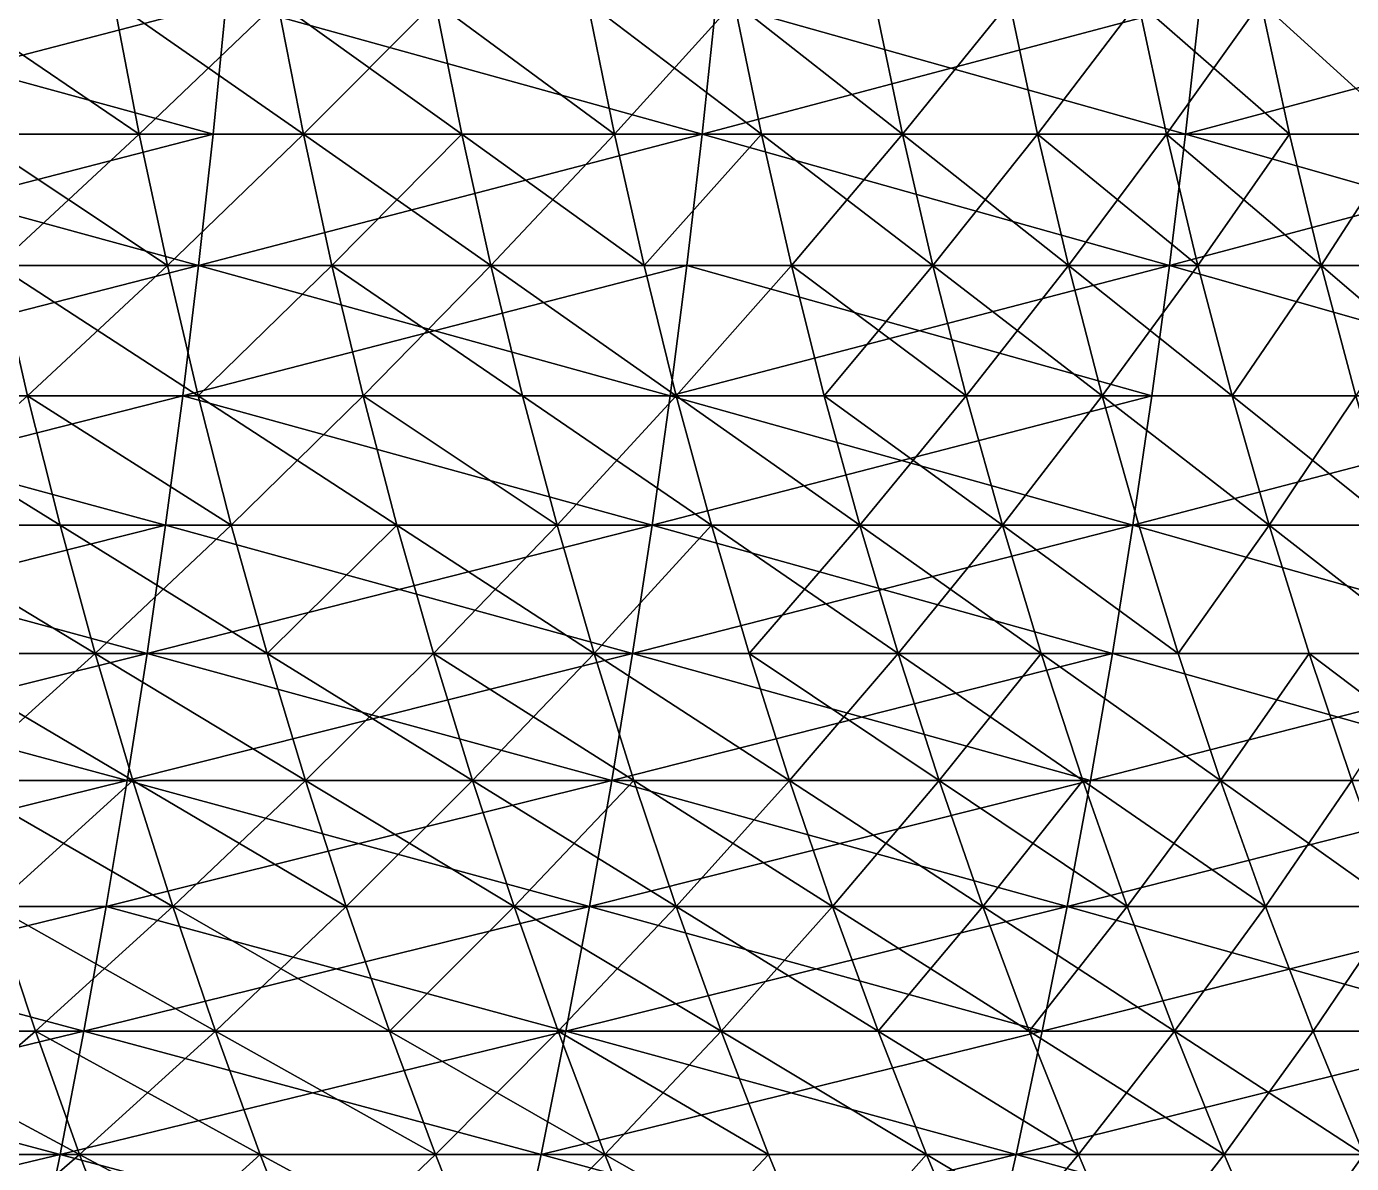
# Model space of a CAD drawing. Header units: millimetres. Extents: x -3250 to 8000, y -3250 to 3250.
# Drawn here: x 6078.6 to 6272.9, y -348.5 to -181.6 of the extents above; entities that cross this region are included whole.
import ezdxf

# ---------------------------------------------------------------- set-up
doc = ezdxf.new("R2010")
doc.units = ezdxf.units.MM
doc.header["$MEASUREMENT"] = 0
doc.layers.add('MESH_3D', color=2, linetype='CONTINUOUS')

msp = doc.modelspace()

# ---------------------------------------------------------------- linework, layer by layer
at = {"layer": 'MESH_3D'}
for points in [[(6035.2, -178.02, 669.76), (6105.94, -197.41, 705.73), (6033.38, -197.41, 674.07)], [(6107.87, -178.02, 25998.54), (6033.38, -197.41, 26025.93), (6105.94, -197.41, 25994.27)], [(6107.87, -178.02, 25998.54), (6035.2, -178.02, 26030.24), (6033.38, -197.41, 26025.93)], [(6035.2, -178.02, 669.76), (6107.87, -178.02, 701.46), (6105.94, -197.41, 705.73)], [(6066.61, -178.02, 2589.91), (6095.13, -197.41, 2618.98), (6091.4, -178.02, 2621.8)], [(6070.27, -197.41, 2586.99), (6095.13, -197.41, 2618.98), (6066.61, -178.02, 2589.91)], [(6095.13, -197.41, 24081.02), (6070.27, -197.41, 24113.01), (6066.61, -178.02, 24110.09)], [(6095.13, -197.41, 24081.02), (6066.61, -178.02, 24110.09), (6091.4, -178.02, 24078.2)], [(6095.13, -197.41, 2618.98), (6115.39, -178.02, 2654.3), (6091.4, -178.02, 2621.8)], [(6119.19, -197.41, 24048.43), (6095.13, -197.41, 24081.02), (6091.4, -178.02, 24078.2)], [(6119.19, -197.41, 24048.43), (6091.4, -178.02, 24078.2), (6115.39, -178.02, 24045.7)], [(6095.13, -197.41, 2618.98), (6119.19, -197.41, 2651.57), (6115.39, -178.02, 2654.3)], [(6107.87, -178.02, 701.46), (6177.69, -197.41, 739.19), (6105.94, -197.41, 705.73)], [(6177.69, -197.41, 25960.81), (6107.87, -178.02, 25998.54), (6105.94, -197.41, 25994.27)], [(6107.87, -178.02, 701.46), (6179.73, -178.02, 734.97), (6177.69, -197.41, 739.19)], [(6179.73, -178.02, 25965.03), (6107.87, -178.02, 25998.54), (6177.69, -197.41, 25960.81)], [(6119.19, -197.41, 2651.57), (6138.55, -178.02, 2687.39), (6115.39, -178.02, 2654.3)], [(6142.42, -197.41, 24015.25), (6115.39, -178.02, 24045.7), (6138.55, -178.02, 24012.61)], [(6142.42, -197.41, 24015.25), (6119.19, -197.41, 24048.43), (6115.39, -178.02, 24045.7)], [(6119.19, -197.41, 2651.57), (6142.42, -197.41, 2684.75), (6138.55, -178.02, 2687.39)], [(6138.55, -178.02, 2687.39), (6164.82, -197.41, 2718.5), (6160.89, -178.02, 2721.04)], [(6142.42, -197.41, 2684.75), (6164.82, -197.41, 2718.5), (6138.55, -178.02, 2687.39)], [(6164.82, -197.41, 23981.5), (6142.42, -197.41, 24015.25), (6138.55, -178.02, 24012.61)], [(6164.82, -197.41, 23981.5), (6138.55, -178.02, 24012.61), (6160.89, -178.02, 23978.96)], [(6164.82, -197.41, 2718.5), (6182.38, -178.02, 2755.24), (6160.89, -178.02, 2721.04)], [(6186.37, -197.41, 23947.2), (6160.89, -178.02, 23978.96), (6182.38, -178.02, 23944.76)], [(6186.37, -197.41, 23947.2), (6164.82, -197.41, 23981.5), (6160.89, -178.02, 23978.96)], [(6164.82, -197.41, 2718.5), (6186.37, -197.41, 2752.8), (6182.38, -178.02, 2755.24)], [(6179.73, -178.02, 734.97), (6248.59, -197.41, 774.42), (6177.69, -197.41, 739.19)], [(6250.72, -178.02, 25929.74), (6177.69, -197.41, 25960.81), (6248.59, -197.41, 25925.58)], [(6250.72, -178.02, 25929.74), (6179.73, -178.02, 25965.03), (6177.69, -197.41, 25960.81)], [(6179.73, -178.02, 734.97), (6250.72, -178.02, 770.26), (6248.59, -197.41, 774.42)], [(6182.38, -178.02, 2755.24), (6207.06, -197.41, 2787.63), (6203.01, -178.02, 2789.97)], [(6186.37, -197.41, 2752.8), (6207.06, -197.41, 2787.63), (6182.38, -178.02, 2755.24)], [(6207.06, -197.41, 23912.37), (6182.38, -178.02, 23944.76), (6203.01, -178.02, 23910.03)], [(6207.06, -197.41, 23912.37), (6186.37, -197.41, 23947.2), (6182.38, -178.02, 23944.76)], [(6207.06, -197.41, 2787.63), (6222.77, -178.02, 2825.2), (6203.01, -178.02, 2789.97)], [(6222.77, -178.02, 23874.8), (6207.06, -197.41, 23912.37), (6203.01, -178.02, 23910.03)], [(6207.06, -197.41, 2787.63), (6226.88, -197.41, 2822.96), (6222.77, -178.02, 2825.2)], [(6226.88, -197.41, 23877.04), (6207.06, -197.41, 23912.37), (6222.77, -178.02, 23874.8)], [(6226.88, -197.41, 2822.96), (6241.64, -178.02, 2860.91), (6222.77, -178.02, 2825.2)], [(6241.64, -178.02, 23839.09), (6226.88, -197.41, 23877.04), (6222.77, -178.02, 23874.8)], [(6226.88, -197.41, 2822.96), (6245.81, -197.41, 2858.78), (6241.64, -178.02, 2860.91)], [(6245.81, -197.41, 23841.22), (6226.88, -197.41, 23877.04), (6241.64, -178.02, 23839.09)], [(6245.81, -197.41, 2858.78), (6259.62, -178.02, 2897.08), (6241.64, -178.02, 2860.91)], [(6263.84, -197.41, 23804.95), (6245.81, -197.41, 23841.22), (6241.64, -178.02, 23839.09)], [(6263.84, -197.41, 23804.95), (6241.64, -178.02, 23839.09), (6259.62, -178.02, 23802.92)], [(6245.81, -197.41, 2858.78), (6263.84, -197.41, 2895.05), (6259.62, -178.02, 2897.08)], [(6248.59, -197.41, 774.42), (6320.82, -178.02, 807.31), (6318.58, -197.41, 811.42)], [(6250.72, -178.02, 770.26), (6320.82, -178.02, 807.31), (6248.59, -197.41, 774.42)], [(6320.82, -178.02, 25892.69), (6250.72, -178.02, 25929.74), (6248.59, -197.41, 25925.58)], [(6320.82, -178.02, 25892.69), (6248.59, -197.41, 25925.58), (6318.58, -197.41, 25888.58)], [(6259.62, -178.02, 2897.08), (6280.96, -197.41, 2931.77), (6276.69, -178.02, 2933.69)], [(6263.84, -197.41, 2895.05), (6280.96, -197.41, 2931.77), (6259.62, -178.02, 2897.08)], [(6280.96, -197.41, 23768.23), (6263.84, -197.41, 23804.95), (6259.62, -178.02, 23802.92)], [(6280.96, -197.41, 23768.23), (6259.62, -178.02, 23802.92), (6276.69, -178.02, 23766.31)], [(6033.38, -197.41, 674.07), (6103.82, -216.67, 710.44), (6031.38, -216.67, 678.83)], [(6105.94, -197.41, 25994.27), (6033.38, -197.41, 26025.93), (6031.38, -216.67, 26021.17)], [(6105.94, -197.41, 25994.27), (6031.38, -216.67, 26021.17), (6103.82, -216.67, 25989.56)], [(6033.38, -197.41, 674.07), (6105.94, -197.41, 705.73), (6103.82, -216.67, 710.44)], [(6074.31, -216.67, 2583.77), (6095.13, -197.41, 2618.98), (6070.27, -197.41, 2586.99)], [(6099.25, -216.67, 24084.14), (6070.27, -197.41, 24113.01), (6095.13, -197.41, 24081.02)], [(6099.25, -216.67, 24084.14), (6074.31, -216.67, 24116.23), (6070.27, -197.41, 24113.01)], [(6074.31, -216.67, 2583.77), (6099.25, -216.67, 2615.86), (6095.13, -197.41, 2618.98)], [(6099.25, -216.67, 2615.86), (6119.19, -197.41, 2651.57), (6095.13, -197.41, 2618.98)], [(6119.19, -197.41, 24048.43), (6099.25, -216.67, 24084.14), (6095.13, -197.41, 24081.02)], [(6099.25, -216.67, 2615.86), (6123.38, -216.67, 2648.56), (6119.19, -197.41, 2651.57)], [(6123.38, -216.67, 24051.44), (6099.25, -216.67, 24084.14), (6119.19, -197.41, 24048.43)], [(6103.82, -216.67, 710.44), (6177.69, -197.41, 739.19), (6175.45, -216.67, 743.84)], [(6105.94, -197.41, 705.73), (6177.69, -197.41, 739.19), (6103.82, -216.67, 710.44)], [(6177.69, -197.41, 25960.81), (6103.82, -216.67, 25989.56), (6175.45, -216.67, 25956.16)], [(6177.69, -197.41, 25960.81), (6105.94, -197.41, 25994.27), (6103.82, -216.67, 25989.56)], [(6123.38, -216.67, 2648.56), (6142.42, -197.41, 2684.75), (6119.19, -197.41, 2651.57)], [(6146.69, -216.67, 24018.16), (6123.38, -216.67, 24051.44), (6119.19, -197.41, 24048.43)], [(6146.69, -216.67, 24018.16), (6119.19, -197.41, 24048.43), (6142.42, -197.41, 24015.25)], [(6123.38, -216.67, 2648.56), (6146.69, -216.67, 2681.84), (6142.42, -197.41, 2684.75)], [(6146.69, -216.67, 2681.84), (6164.82, -197.41, 2718.5), (6142.42, -197.41, 2684.75)], [(6169.16, -216.67, 23984.3), (6142.42, -197.41, 24015.25), (6164.82, -197.41, 23981.5)], [(6169.16, -216.67, 23984.3), (6146.69, -216.67, 24018.16), (6142.42, -197.41, 24015.25)], [(6146.69, -216.67, 2681.84), (6169.16, -216.67, 2715.7), (6164.82, -197.41, 2718.5)], [(6169.16, -216.67, 2715.7), (6186.37, -197.41, 2752.8), (6164.82, -197.41, 2718.5)], [(6186.37, -197.41, 23947.2), (6169.16, -216.67, 23984.3), (6164.82, -197.41, 23981.5)], [(6169.16, -216.67, 2715.7), (6190.78, -216.67, 2750.11), (6186.37, -197.41, 2752.8)], [(6190.78, -216.67, 23949.89), (6169.16, -216.67, 23984.3), (6186.37, -197.41, 23947.2)], [(6177.69, -197.41, 739.19), (6246.23, -216.67, 779.02), (6175.45, -216.67, 743.84)], [(6246.23, -216.67, 25920.98), (6177.69, -197.41, 25960.81), (6175.45, -216.67, 25956.16)], [(6177.69, -197.41, 739.19), (6248.59, -197.41, 774.42), (6246.23, -216.67, 779.02)], [(6248.59, -197.41, 25925.58), (6177.69, -197.41, 25960.81), (6246.23, -216.67, 25920.98)], [(6190.78, -216.67, 2750.11), (6207.06, -197.41, 2787.63), (6186.37, -197.41, 2752.8)], [(6211.54, -216.67, 23914.95), (6186.37, -197.41, 23947.2), (6207.06, -197.41, 23912.37)], [(6211.54, -216.67, 23914.95), (6190.78, -216.67, 23949.89), (6186.37, -197.41, 23947.2)], [(6190.78, -216.67, 2750.11), (6211.54, -216.67, 2785.05), (6207.06, -197.41, 2787.63)], [(6207.06, -197.41, 2787.63), (6231.41, -216.67, 2820.49), (6226.88, -197.41, 2822.96)], [(6211.54, -216.67, 2785.05), (6231.41, -216.67, 2820.49), (6207.06, -197.41, 2787.63)], [(6226.88, -197.41, 23877.04), (6211.54, -216.67, 23914.95), (6207.06, -197.41, 23912.37)], [(6231.41, -216.67, 23879.51), (6211.54, -216.67, 23914.95), (6226.88, -197.41, 23877.04)], [(6231.41, -216.67, 2820.49), (6245.81, -197.41, 2858.78), (6226.88, -197.41, 2822.96)], [(6250.4, -216.67, 23843.58), (6226.88, -197.41, 23877.04), (6245.81, -197.41, 23841.22)], [(6250.4, -216.67, 23843.58), (6231.41, -216.67, 23879.51), (6226.88, -197.41, 23877.04)], [(6231.41, -216.67, 2820.49), (6250.4, -216.67, 2856.42), (6245.81, -197.41, 2858.78)], [(6245.81, -197.41, 2858.78), (6268.49, -216.67, 2892.81), (6263.84, -197.41, 2895.05)], [(6250.4, -216.67, 2856.42), (6268.49, -216.67, 2892.81), (6245.81, -197.41, 2858.78)], [(6263.84, -197.41, 23804.95), (6250.4, -216.67, 23843.58), (6245.81, -197.41, 23841.22)], [(6248.59, -197.41, 774.42), (6316.11, -216.67, 815.95), (6246.23, -216.67, 779.02)], [(6318.58, -197.41, 25888.58), (6248.59, -197.41, 25925.58), (6246.23, -216.67, 25920.98)], [(6318.58, -197.41, 25888.58), (6246.23, -216.67, 25920.98), (6316.11, -216.67, 25884.05)], [(6248.59, -197.41, 774.42), (6318.58, -197.41, 811.42), (6316.11, -216.67, 815.95)], [(6268.49, -216.67, 23807.19), (6250.4, -216.67, 23843.58), (6263.84, -197.41, 23804.95)], [(6268.49, -216.67, 2892.81), (6280.96, -197.41, 2931.77), (6263.84, -197.41, 2895.05)], [(6280.96, -197.41, 23768.23), (6268.49, -216.67, 23807.19), (6263.84, -197.41, 23804.95)], [(6268.49, -216.67, 2892.81), (6285.66, -216.67, 2929.64), (6280.96, -197.41, 2931.77)], [(6285.66, -216.67, 23770.36), (6268.49, -216.67, 23807.19), (6280.96, -197.41, 23768.23)], [(6029.19, -235.8, 684.03), (6103.82, -216.67, 710.44), (6101.5, -235.8, 715.58)], [(6031.38, -216.67, 678.83), (6103.82, -216.67, 710.44), (6029.19, -235.8, 684.03)], [(6103.82, -216.67, 25989.56), (6029.19, -235.8, 26015.97), (6101.5, -235.8, 25984.42)], [(6103.82, -216.67, 25989.56), (6031.38, -216.67, 26021.17), (6029.19, -235.8, 26015.97)], [(6052.9, -235.8, 2548.69), (6078.72, -235.8, 2580.26), (6074.31, -216.67, 2583.77)], [(6078.72, -235.8, 24119.74), (6052.9, -235.8, 24151.31), (6074.31, -216.67, 24116.23)], [(6078.72, -235.8, 2580.26), (6099.25, -216.67, 2615.86), (6074.31, -216.67, 2583.77)], [(6103.74, -235.8, 24087.55), (6078.72, -235.8, 24119.74), (6074.31, -216.67, 24116.23)], [(6103.74, -235.8, 24087.55), (6074.31, -216.67, 24116.23), (6099.25, -216.67, 24084.14)], [(6078.72, -235.8, 2580.26), (6103.74, -235.8, 2612.45), (6099.25, -216.67, 2615.86)], [(6103.74, -235.8, 2612.45), (6123.38, -216.67, 2648.56), (6099.25, -216.67, 2615.86)], [(6123.38, -216.67, 24051.44), (6103.74, -235.8, 24087.55), (6099.25, -216.67, 24084.14)], [(6101.5, -235.8, 715.58), (6175.45, -216.67, 743.84), (6173.01, -235.8, 748.92)], [(6103.82, -216.67, 710.44), (6175.45, -216.67, 743.84), (6101.5, -235.8, 715.58)], [(6173.01, -235.8, 25951.08), (6103.82, -216.67, 25989.56), (6101.5, -235.8, 25984.42)], [(6103.74, -235.8, 2612.45), (6127.96, -235.8, 2645.26), (6123.38, -216.67, 2648.56)], [(6127.96, -235.8, 24054.74), (6103.74, -235.8, 24087.55), (6123.38, -216.67, 24051.44)], [(6175.45, -216.67, 25956.16), (6103.82, -216.67, 25989.56), (6173.01, -235.8, 25951.08)], [(6127.96, -235.8, 2645.26), (6146.69, -216.67, 2681.84), (6123.38, -216.67, 2648.56)], [(6151.35, -235.8, 24021.33), (6127.96, -235.8, 24054.74), (6123.38, -216.67, 24051.44)], [(6151.35, -235.8, 24021.33), (6123.38, -216.67, 24051.44), (6146.69, -216.67, 24018.16)], [(6127.96, -235.8, 2645.26), (6151.35, -235.8, 2678.67), (6146.69, -216.67, 2681.84)], [(6146.69, -216.67, 2681.84), (6173.9, -235.8, 2712.64), (6169.16, -216.67, 2715.7)], [(6151.35, -235.8, 2678.67), (6173.9, -235.8, 2712.64), (6146.69, -216.67, 2681.84)], [(6173.9, -235.8, 23987.36), (6151.35, -235.8, 24021.33), (6146.69, -216.67, 24018.16)], [(6173.9, -235.8, 23987.36), (6146.69, -216.67, 24018.16), (6169.16, -216.67, 23984.3)], [(6173.9, -235.8, 2712.64), (6190.78, -216.67, 2750.11), (6169.16, -216.67, 2715.7)], [(6190.78, -216.67, 23949.89), (6173.9, -235.8, 23987.36), (6169.16, -216.67, 23984.3)], [(6175.45, -216.67, 743.84), (6243.66, -235.8, 784.04), (6173.01, -235.8, 748.92)], [(6246.23, -216.67, 25920.98), (6175.45, -216.67, 25956.16), (6173.01, -235.8, 25951.08)], [(6246.23, -216.67, 25920.98), (6173.01, -235.8, 25951.08), (6243.66, -235.8, 25915.96)], [(6173.9, -235.8, 2712.64), (6195.59, -235.8, 2747.17), (6190.78, -216.67, 2750.11)], [(6195.59, -235.8, 23952.83), (6173.9, -235.8, 23987.36), (6190.78, -216.67, 23949.89)], [(6175.45, -216.67, 743.84), (6246.23, -216.67, 779.02), (6243.66, -235.8, 784.04)], [(6195.59, -235.8, 2747.17), (6211.54, -216.67, 2785.05), (6190.78, -216.67, 2750.11)], [(6216.42, -235.8, 23917.77), (6190.78, -216.67, 23949.89), (6211.54, -216.67, 23914.95)], [(6216.42, -235.8, 23917.77), (6195.59, -235.8, 23952.83), (6190.78, -216.67, 23949.89)], [(6195.59, -235.8, 2747.17), (6216.42, -235.8, 2782.23), (6211.54, -216.67, 2785.05)], [(6216.42, -235.8, 2782.23), (6231.41, -216.67, 2820.49), (6211.54, -216.67, 2785.05)], [(6236.37, -235.8, 23882.2), (6216.42, -235.8, 23917.77), (6211.54, -216.67, 23914.95)], [(6236.37, -235.8, 23882.2), (6211.54, -216.67, 23914.95), (6231.41, -216.67, 23879.51)], [(6216.42, -235.8, 2782.23), (6236.37, -235.8, 2817.8), (6231.41, -216.67, 2820.49)], [(6236.37, -235.8, 2817.8), (6250.4, -216.67, 2856.42), (6231.41, -216.67, 2820.49)], [(6255.42, -235.8, 23846.15), (6236.37, -235.8, 23882.2), (6231.41, -216.67, 23879.51)], [(6255.42, -235.8, 23846.15), (6231.41, -216.67, 23879.51), (6250.4, -216.67, 23843.58)], [(6236.37, -235.8, 2817.8), (6255.42, -235.8, 2853.85), (6250.4, -216.67, 2856.42)], [(6246.23, -216.67, 779.02), (6313.41, -235.8, 820.9), (6243.66, -235.8, 784.04)], [(6313.41, -235.8, 25879.1), (6246.23, -216.67, 25920.98), (6243.66, -235.8, 25915.96)], [(6246.23, -216.67, 779.02), (6316.11, -216.67, 815.95), (6313.41, -235.8, 820.9)], [(6316.11, -216.67, 25884.05), (6246.23, -216.67, 25920.98), (6313.41, -235.8, 25879.1)], [(6255.42, -235.8, 2853.85), (6268.49, -216.67, 2892.81), (6250.4, -216.67, 2856.42)], [(6268.49, -216.67, 23807.19), (6255.42, -235.8, 23846.15), (6250.4, -216.67, 23843.58)], [(6255.42, -235.8, 2853.85), (6273.57, -235.8, 2890.37), (6268.49, -216.67, 2892.81)], [(6273.57, -235.8, 23809.63), (6255.42, -235.8, 23846.15), (6268.49, -216.67, 23807.19)], [(6268.49, -216.67, 2892.81), (6290.81, -235.8, 2927.32), (6285.66, -216.67, 2929.64)], [(6273.57, -235.8, 2890.37), (6290.81, -235.8, 2927.32), (6268.49, -216.67, 2892.81)], [(6285.66, -216.67, 23770.36), (6273.57, -235.8, 23809.63), (6268.49, -216.67, 23807.19)], [(6029.19, -235.8, 684.03), (6098.99, -254.79, 721.15), (6026.81, -254.79, 689.66)], [(6101.5, -235.8, 25984.42), (6029.19, -235.8, 26015.97), (6026.81, -254.79, 26010.34)], [(6101.5, -235.8, 25984.42), (6026.81, -254.79, 26010.34), (6098.99, -254.79, 25978.85)], [(6029.19, -235.8, 684.03), (6101.5, -235.8, 715.58), (6098.99, -254.79, 721.15)], [(6057.58, -254.79, 2544.76), (6078.72, -235.8, 2580.26), (6052.9, -235.8, 2548.69)], [(6083.5, -254.79, 24123.56), (6057.58, -254.79, 24155.24), (6052.9, -235.8, 24151.31)], [(6083.5, -254.79, 24123.56), (6052.9, -235.8, 24151.31), (6078.72, -235.8, 24119.74)], [(6057.58, -254.79, 2544.76), (6083.5, -254.79, 2576.44), (6078.72, -235.8, 2580.26)], [(6078.72, -235.8, 2580.26), (6108.62, -254.79, 2608.76), (6103.74, -235.8, 2612.45)], [(6083.5, -254.79, 2576.44), (6108.62, -254.79, 2608.76), (6078.72, -235.8, 2580.26)], [(6108.62, -254.79, 24091.24), (6078.72, -235.8, 24119.74), (6103.74, -235.8, 24087.55)], [(6108.62, -254.79, 24091.24), (6083.5, -254.79, 24123.56), (6078.72, -235.8, 24119.74)], [(6101.5, -235.8, 715.58), (6170.35, -254.79, 754.43), (6098.99, -254.79, 721.15)], [(6170.35, -254.79, 25945.57), (6101.5, -235.8, 25984.42), (6098.99, -254.79, 25978.85)], [(6101.5, -235.8, 715.58), (6173.01, -235.8, 748.92), (6170.35, -254.79, 754.43)], [(6173.01, -235.8, 25951.08), (6101.5, -235.8, 25984.42), (6170.35, -254.79, 25945.57)], [(6108.62, -254.79, 2608.76), (6127.96, -235.8, 2645.26), (6103.74, -235.8, 2612.45)], [(6132.92, -254.79, 24058.31), (6108.62, -254.79, 24091.24), (6103.74, -235.8, 24087.55)], [(6132.92, -254.79, 24058.31), (6103.74, -235.8, 24087.55), (6127.96, -235.8, 24054.74)], [(6108.62, -254.79, 2608.76), (6132.92, -254.79, 2641.69), (6127.96, -235.8, 2645.26)], [(6127.96, -235.8, 2645.26), (6156.4, -254.79, 2675.22), (6151.35, -235.8, 2678.67)], [(6132.92, -254.79, 2641.69), (6156.4, -254.79, 2675.22), (6127.96, -235.8, 2645.26)], [(6156.4, -254.79, 24024.78), (6127.96, -235.8, 24054.74), (6151.35, -235.8, 24021.33)], [(6156.4, -254.79, 24024.78), (6132.92, -254.79, 24058.31), (6127.96, -235.8, 24054.74)], [(6156.4, -254.79, 2675.22), (6173.9, -235.8, 2712.64), (6151.35, -235.8, 2678.67)], [(6179.04, -254.79, 23990.68), (6151.35, -235.8, 24021.33), (6173.9, -235.8, 23987.36)], [(6179.04, -254.79, 23990.68), (6156.4, -254.79, 24024.78), (6151.35, -235.8, 24021.33)], [(6156.4, -254.79, 2675.22), (6179.04, -254.79, 2709.32), (6173.9, -235.8, 2712.64)], [(6173.01, -235.8, 748.92), (6240.87, -254.79, 789.48), (6170.35, -254.79, 754.43)], [(6243.66, -235.8, 25915.96), (6170.35, -254.79, 25945.57), (6240.87, -254.79, 25910.52)], [(6243.66, -235.8, 25915.96), (6173.01, -235.8, 25951.08), (6170.35, -254.79, 25945.57)], [(6173.01, -235.8, 748.92), (6243.66, -235.8, 784.04), (6240.87, -254.79, 789.48)], [(6173.9, -235.8, 2712.64), (6200.81, -254.79, 2743.98), (6195.59, -235.8, 2747.17)], [(6179.04, -254.79, 2709.32), (6200.81, -254.79, 2743.98), (6173.9, -235.8, 2712.64)], [(6200.81, -254.79, 23956.02), (6173.9, -235.8, 23987.36), (6195.59, -235.8, 23952.83)], [(6200.81, -254.79, 23956.02), (6179.04, -254.79, 23990.68), (6173.9, -235.8, 23987.36)], [(6200.81, -254.79, 2743.98), (6216.42, -235.8, 2782.23), (6195.59, -235.8, 2747.17)], [(6221.72, -254.79, 23920.83), (6195.59, -235.8, 23952.83), (6216.42, -235.8, 23917.77)], [(6221.72, -254.79, 23920.83), (6200.81, -254.79, 23956.02), (6195.59, -235.8, 23952.83)], [(6200.81, -254.79, 2743.98), (6221.72, -254.79, 2779.17), (6216.42, -235.8, 2782.23)], [(6221.72, -254.79, 2779.17), (6236.37, -235.8, 2817.8), (6216.42, -235.8, 2782.23)], [(6236.37, -235.8, 23882.2), (6221.72, -254.79, 23920.83), (6216.42, -235.8, 23917.77)], [(6221.72, -254.79, 2779.17), (6241.74, -254.79, 2814.87), (6236.37, -235.8, 2817.8)], [(6241.74, -254.79, 23885.13), (6221.72, -254.79, 23920.83), (6236.37, -235.8, 23882.2)], [(6236.37, -235.8, 2817.8), (6260.87, -254.79, 2851.06), (6255.42, -235.8, 2853.85)], [(6241.74, -254.79, 2814.87), (6260.87, -254.79, 2851.06), (6236.37, -235.8, 2817.8)], [(6260.87, -254.79, 23848.94), (6241.74, -254.79, 23885.13), (6236.37, -235.8, 23882.2)], [(6260.87, -254.79, 23848.94), (6236.37, -235.8, 23882.2), (6255.42, -235.8, 23846.15)], [(6240.87, -254.79, 789.48), (6313.41, -235.8, 820.9), (6310.49, -254.79, 826.28)], [(6243.66, -235.8, 784.04), (6313.41, -235.8, 820.9), (6240.87, -254.79, 789.48)], [(6313.41, -235.8, 25879.1), (6240.87, -254.79, 25910.52), (6310.49, -254.79, 25873.72)], [(6313.41, -235.8, 25879.1), (6243.66, -235.8, 25915.96), (6240.87, -254.79, 25910.52)], [(6260.87, -254.79, 2851.06), (6273.57, -235.8, 2890.37), (6255.42, -235.8, 2853.85)], [(6279.08, -254.79, 23812.29), (6255.42, -235.8, 23846.15), (6273.57, -235.8, 23809.63)], [(6279.08, -254.79, 23812.29), (6260.87, -254.79, 23848.94), (6255.42, -235.8, 23846.15)], [(6260.87, -254.79, 2851.06), (6279.08, -254.79, 2887.71), (6273.57, -235.8, 2890.37)], [(6026.81, -254.79, 689.66), (6096.28, -273.62, 727.16), (6024.25, -273.62, 695.73)], [(6098.99, -254.79, 25978.85), (6024.25, -273.62, 26004.27), (6096.28, -273.62, 25972.84)], [(6098.99, -254.79, 25978.85), (6026.81, -254.79, 26010.34), (6024.25, -273.62, 26004.27)], [(6026.81, -254.79, 689.66), (6098.99, -254.79, 721.15), (6096.28, -273.62, 727.16)], [(6057.58, -254.79, 2544.76), (6088.65, -273.62, 2572.34), (6083.5, -254.79, 2576.44)], [(6062.63, -273.62, 2540.53), (6088.65, -273.62, 2572.34), (6057.58, -254.79, 2544.76)], [(6088.65, -273.62, 24127.66), (6062.63, -273.62, 24159.47), (6057.58, -254.79, 24155.24)], [(6088.65, -273.62, 24127.66), (6057.58, -254.79, 24155.24), (6083.5, -254.79, 24123.56)], [(6088.65, -273.62, 2572.34), (6108.62, -254.79, 2608.76), (6083.5, -254.79, 2576.44)], [(6113.87, -273.62, 24095.22), (6083.5, -254.79, 24123.56), (6108.62, -254.79, 24091.24)], [(6113.87, -273.62, 24095.22), (6088.65, -273.62, 24127.66), (6083.5, -254.79, 24123.56)], [(6088.65, -273.62, 2572.34), (6113.87, -273.62, 2604.78), (6108.62, -254.79, 2608.76)], [(6096.28, -273.62, 727.16), (6170.35, -254.79, 754.43), (6167.49, -273.62, 760.37)], [(6098.99, -254.79, 721.15), (6170.35, -254.79, 754.43), (6096.28, -273.62, 727.16)], [(6167.49, -273.62, 25939.63), (6098.99, -254.79, 25978.85), (6096.28, -273.62, 25972.84)], [(6170.35, -254.79, 25945.57), (6098.99, -254.79, 25978.85), (6167.49, -273.62, 25939.63)], [(6113.87, -273.62, 2604.78), (6132.92, -254.79, 2641.69), (6108.62, -254.79, 2608.76)], [(6132.92, -254.79, 24058.31), (6113.87, -273.62, 24095.22), (6108.62, -254.79, 24091.24)], [(6113.87, -273.62, 2604.78), (6138.27, -273.62, 2637.85), (6132.92, -254.79, 2641.69)], [(6138.27, -273.62, 24062.15), (6113.87, -273.62, 24095.22), (6132.92, -254.79, 24058.31)], [(6138.27, -273.62, 2637.85), (6156.4, -254.79, 2675.22), (6132.92, -254.79, 2641.69)], [(6161.84, -273.62, 24028.49), (6138.27, -273.62, 24062.15), (6132.92, -254.79, 24058.31)], [(6161.84, -273.62, 24028.49), (6132.92, -254.79, 24058.31), (6156.4, -254.79, 24024.78)], [(6138.27, -273.62, 2637.85), (6161.84, -273.62, 2671.51), (6156.4, -254.79, 2675.22)], [(6161.84, -273.62, 2671.51), (6179.04, -254.79, 2709.32), (6156.4, -254.79, 2675.22)], [(6179.04, -254.79, 23990.68), (6161.84, -273.62, 24028.49), (6156.4, -254.79, 24024.78)], [(6161.84, -273.62, 2671.51), (6184.57, -273.62, 2705.75), (6179.04, -254.79, 2709.32)], [(6184.57, -273.62, 23994.25), (6161.84, -273.62, 24028.49), (6179.04, -254.79, 23990.68)], [(6170.35, -254.79, 754.43), (6237.86, -273.62, 795.34), (6167.49, -273.62, 760.37)], [(6240.87, -254.79, 25910.52), (6167.49, -273.62, 25939.63), (6237.86, -273.62, 25904.66)], [(6240.87, -254.79, 25910.52), (6170.35, -254.79, 25945.57), (6167.49, -273.62, 25939.63)], [(6170.35, -254.79, 754.43), (6240.87, -254.79, 789.48), (6237.86, -273.62, 795.34)], [(6184.57, -273.62, 2705.75), (6200.81, -254.79, 2743.98), (6179.04, -254.79, 2709.32)], [(6206.43, -273.62, 23959.45), (6179.04, -254.79, 23990.68), (6200.81, -254.79, 23956.02)], [(6206.43, -273.62, 23959.45), (6184.57, -273.62, 23994.25), (6179.04, -254.79, 23990.68)], [(6184.57, -273.62, 2705.75), (6206.43, -273.62, 2740.55), (6200.81, -254.79, 2743.98)], [(6200.81, -254.79, 2743.98), (6227.42, -273.62, 2775.88), (6221.72, -254.79, 2779.17)], [(6206.43, -273.62, 2740.55), (6227.42, -273.62, 2775.88), (6200.81, -254.79, 2743.98)], [(6221.72, -254.79, 23920.83), (6206.43, -273.62, 23959.45), (6200.81, -254.79, 23956.02)], [(6227.42, -273.62, 23924.12), (6206.43, -273.62, 23959.45), (6221.72, -254.79, 23920.83)], [(6221.72, -254.79, 2779.17), (6247.53, -273.62, 2811.72), (6241.74, -254.79, 2814.87)], [(6227.42, -273.62, 2775.88), (6247.53, -273.62, 2811.72), (6221.72, -254.79, 2779.17)], [(6247.53, -273.62, 23888.28), (6221.72, -254.79, 23920.83), (6241.74, -254.79, 23885.13)], [(6247.53, -273.62, 23888.28), (6227.42, -273.62, 23924.12), (6221.72, -254.79, 23920.83)], [(6240.87, -254.79, 789.48), (6307.34, -273.62, 832.06), (6237.86, -273.62, 795.34)], [(6307.34, -273.62, 25867.94), (6240.87, -254.79, 25910.52), (6237.86, -273.62, 25904.66)], [(6240.87, -254.79, 789.48), (6310.49, -254.79, 826.28), (6307.34, -273.62, 832.06)], [(6310.49, -254.79, 25873.72), (6240.87, -254.79, 25910.52), (6307.34, -273.62, 25867.94)], [(6247.53, -273.62, 2811.72), (6260.87, -254.79, 2851.06), (6241.74, -254.79, 2814.87)], [(6260.87, -254.79, 23848.94), (6247.53, -273.62, 23888.28), (6241.74, -254.79, 23885.13)], [(6247.53, -273.62, 2811.72), (6266.73, -273.62, 2848.05), (6260.87, -254.79, 2851.06)], [(6266.73, -273.62, 23851.95), (6247.53, -273.62, 23888.28), (6260.87, -254.79, 23848.94)], [(6260.87, -254.79, 2851.06), (6285.02, -273.62, 2884.85), (6279.08, -254.79, 2887.71)], [(6266.73, -273.62, 2848.05), (6285.02, -273.62, 2884.85), (6260.87, -254.79, 2851.06)], [(6285.02, -273.62, 23815.15), (6260.87, -254.79, 23848.94), (6279.08, -254.79, 23812.29)], [(6285.02, -273.62, 23815.15), (6266.73, -273.62, 23851.95), (6260.87, -254.79, 23848.94)], [(6024.25, -273.62, 695.73), (6093.37, -292.27, 733.59), (6021.51, -292.27, 702.23)], [(6096.28, -273.62, 25972.84), (6021.51, -292.27, 25997.77), (6093.37, -292.27, 25966.41)], [(6096.28, -273.62, 25972.84), (6024.25, -273.62, 26004.27), (6021.51, -292.27, 25997.77)], [(6024.25, -273.62, 695.73), (6096.28, -273.62, 727.16), (6093.37, -292.27, 733.59)], [(6068.03, -292.27, 2535.99), (6088.65, -273.62, 2572.34), (6062.63, -273.62, 2540.53)], [(6094.17, -292.27, 24132.06), (6068.03, -292.27, 24164.01), (6062.63, -273.62, 24159.47)], [(6094.17, -292.27, 24132.06), (6062.63, -273.62, 24159.47), (6088.65, -273.62, 24127.66)], [(6068.03, -292.27, 2535.99), (6094.17, -292.27, 2567.94), (6088.65, -273.62, 2572.34)], [(6088.65, -273.62, 2572.34), (6119.49, -292.27, 2600.52), (6113.87, -273.62, 2604.78)], [(6094.17, -292.27, 2567.94), (6119.49, -292.27, 2600.52), (6088.65, -273.62, 2572.34)], [(6119.49, -292.27, 24099.48), (6094.17, -292.27, 24132.06), (6088.65, -273.62, 24127.66)], [(6119.49, -292.27, 24099.48), (6088.65, -273.62, 24127.66), (6113.87, -273.62, 24095.22)], [(6096.28, -273.62, 727.16), (6164.43, -292.27, 766.72), (6093.37, -292.27, 733.59)], [(6167.49, -273.62, 25939.63), (6096.28, -273.62, 25972.84), (6093.37, -292.27, 25966.41)], [(6167.49, -273.62, 25939.63), (6093.37, -292.27, 25966.41), (6164.43, -292.27, 25933.28)], [(6096.28, -273.62, 727.16), (6167.49, -273.62, 760.37), (6164.43, -292.27, 766.72)], [(6119.49, -292.27, 2600.52), (6138.27, -273.62, 2637.85), (6113.87, -273.62, 2604.78)], [(6144, -292.27, 24066.27), (6113.87, -273.62, 24095.22), (6138.27, -273.62, 24062.15)], [(6144, -292.27, 24066.27), (6119.49, -292.27, 24099.48), (6113.87, -273.62, 24095.22)], [(6119.49, -292.27, 2600.52), (6144, -292.27, 2633.73), (6138.27, -273.62, 2637.85)], [(6144, -292.27, 2633.73), (6161.84, -273.62, 2671.51), (6138.27, -273.62, 2637.85)], [(6167.67, -292.27, 24032.46), (6144, -292.27, 24066.27), (6138.27, -273.62, 24062.15)], [(6167.67, -292.27, 24032.46), (6138.27, -273.62, 24062.15), (6161.84, -273.62, 24028.49)], [(6144, -292.27, 2633.73), (6167.67, -292.27, 2667.54), (6161.84, -273.62, 2671.51)], [(6161.84, -273.62, 2671.51), (6190.5, -292.27, 2701.92), (6184.57, -273.62, 2705.75)], [(6167.67, -292.27, 2667.54), (6190.5, -292.27, 2701.92), (6161.84, -273.62, 2671.51)], [(6190.5, -292.27, 23998.08), (6167.67, -292.27, 24032.46), (6161.84, -273.62, 24028.49)], [(6190.5, -292.27, 23998.08), (6161.84, -273.62, 24028.49), (6184.57, -273.62, 23994.25)], [(6167.49, -273.62, 760.37), (6234.65, -292.27, 801.62), (6164.43, -292.27, 766.72)], [(6237.86, -273.62, 25904.66), (6164.43, -292.27, 25933.28), (6234.65, -292.27, 25898.38)], [(6237.86, -273.62, 25904.66), (6167.49, -273.62, 25939.63), (6164.43, -292.27, 25933.28)], [(6167.49, -273.62, 760.37), (6237.86, -273.62, 795.34), (6234.65, -292.27, 801.62)], [(6190.5, -292.27, 2701.92), (6206.43, -273.62, 2740.55), (6184.57, -273.62, 2705.75)], [(6212.45, -292.27, 23963.13), (6190.5, -292.27, 23998.08), (6184.57, -273.62, 23994.25)], [(6212.45, -292.27, 23963.13), (6184.57, -273.62, 23994.25), (6206.43, -273.62, 23959.45)], [(6190.5, -292.27, 2701.92), (6212.45, -292.27, 2736.87), (6206.43, -273.62, 2740.55)], [(6212.45, -292.27, 2736.87), (6227.42, -273.62, 2775.88), (6206.43, -273.62, 2740.55)], [(6233.53, -292.27, 23927.65), (6206.43, -273.62, 23959.45), (6227.42, -273.62, 23924.12)], [(6233.53, -292.27, 23927.65), (6212.45, -292.27, 23963.13), (6206.43, -273.62, 23959.45)], [(6212.45, -292.27, 2736.87), (6233.53, -292.27, 2772.35), (6227.42, -273.62, 2775.88)], [(6227.42, -273.62, 2775.88), (6253.72, -292.27, 2808.35), (6247.53, -273.62, 2811.72)], [(6233.53, -292.27, 2772.35), (6253.72, -292.27, 2808.35), (6227.42, -273.62, 2775.88)], [(6253.72, -292.27, 23891.65), (6233.53, -292.27, 23927.65), (6227.42, -273.62, 23924.12)], [(6253.72, -292.27, 23891.65), (6227.42, -273.62, 23924.12), (6247.53, -273.62, 23888.28)], [(6237.86, -273.62, 795.34), (6303.96, -292.27, 838.26), (6234.65, -292.27, 801.62)], [(6307.34, -273.62, 25867.94), (6237.86, -273.62, 25904.66), (6234.65, -292.27, 25898.38)], [(6307.34, -273.62, 25867.94), (6234.65, -292.27, 25898.38), (6303.96, -292.27, 25861.74)], [(6237.86, -273.62, 795.34), (6307.34, -273.62, 832.06), (6303.96, -292.27, 838.26)], [(6253.72, -292.27, 2808.35), (6266.73, -273.62, 2848.05), (6247.53, -273.62, 2811.72)], [(6266.73, -273.62, 23851.95), (6253.72, -292.27, 23891.65), (6247.53, -273.62, 23888.28)], [(6253.72, -292.27, 2808.35), (6273.01, -292.27, 2844.83), (6266.73, -273.62, 2848.05)], [(6273.01, -292.27, 23855.17), (6253.72, -292.27, 23891.65), (6266.73, -273.62, 23851.95)], [(6273.01, -292.27, 2844.83), (6285.02, -273.62, 2884.85), (6266.73, -273.62, 2848.05)], [(6291.37, -292.27, 23818.21), (6266.73, -273.62, 23851.95), (6285.02, -273.62, 23815.15)], [(6291.37, -292.27, 23818.21), (6273.01, -292.27, 23855.17), (6266.73, -273.62, 23851.95)], [(6018.59, -310.75, 709.16), (6093.37, -292.27, 733.59), (6090.28, -310.75, 740.44)], [(6021.51, -292.27, 702.23), (6093.37, -292.27, 733.59), (6018.59, -310.75, 709.16)], [(6093.37, -292.27, 25966.41), (6021.51, -292.27, 25997.77), (6018.59, -310.75, 25990.84)], [(6093.37, -292.27, 25966.41), (6018.59, -310.75, 25990.84), (6090.28, -310.75, 25959.56)], [(6073.79, -310.75, 2531.16), (6094.17, -292.27, 2567.94), (6068.03, -292.27, 2535.99)], [(6100.04, -310.75, 24136.75), (6068.03, -292.27, 24164.01), (6094.17, -292.27, 24132.06)], [(6100.04, -310.75, 24136.75), (6073.79, -310.75, 24168.84), (6068.03, -292.27, 24164.01)], [(6073.79, -310.75, 2531.16), (6100.04, -310.75, 2563.25), (6094.17, -292.27, 2567.94)], [(6093.37, -292.27, 733.59), (6161.17, -310.75, 773.5), (6090.28, -310.75, 740.44)], [(6164.43, -292.27, 25933.28), (6093.37, -292.27, 25966.41), (6090.28, -310.75, 25959.56)], [(6164.43, -292.27, 25933.28), (6090.28, -310.75, 25959.56), (6161.17, -310.75, 25926.5)], [(6093.37, -292.27, 733.59), (6164.43, -292.27, 766.72), (6161.17, -310.75, 773.5)], [(6100.04, -310.75, 2563.25), (6119.49, -292.27, 2600.52), (6094.17, -292.27, 2567.94)], [(6125.49, -310.75, 24104.02), (6094.17, -292.27, 24132.06), (6119.49, -292.27, 24099.48)], [(6125.49, -310.75, 24104.02), (6100.04, -310.75, 24136.75), (6094.17, -292.27, 24132.06)], [(6100.04, -310.75, 2563.25), (6125.49, -310.75, 2595.98), (6119.49, -292.27, 2600.52)], [(6125.49, -310.75, 2595.98), (6144, -292.27, 2633.73), (6119.49, -292.27, 2600.52)], [(6150.11, -310.75, 24070.66), (6125.49, -310.75, 24104.02), (6119.49, -292.27, 24099.48)], [(6150.11, -310.75, 24070.66), (6119.49, -292.27, 24099.48), (6144, -292.27, 24066.27)], [(6125.49, -310.75, 2595.98), (6150.11, -310.75, 2629.34), (6144, -292.27, 2633.73)], [(6150.11, -310.75, 2629.34), (6167.67, -292.27, 2667.54), (6144, -292.27, 2633.73)], [(6173.89, -310.75, 24036.7), (6144, -292.27, 24066.27), (6167.67, -292.27, 24032.46)], [(6173.89, -310.75, 24036.7), (6150.11, -310.75, 24070.66), (6144, -292.27, 24066.27)], [(6150.11, -310.75, 2629.34), (6173.89, -310.75, 2663.3), (6167.67, -292.27, 2667.54)], [(6164.43, -292.27, 766.72), (6231.22, -310.75, 808.31), (6161.17, -310.75, 773.5)], [(6234.65, -292.27, 25898.38), (6161.17, -310.75, 25926.5), (6231.22, -310.75, 25891.69)], [(6234.65, -292.27, 25898.38), (6164.43, -292.27, 25933.28), (6161.17, -310.75, 25926.5)], [(6164.43, -292.27, 766.72), (6234.65, -292.27, 801.62), (6231.22, -310.75, 808.31)], [(6173.89, -310.75, 2663.3), (6190.5, -292.27, 2701.92), (6167.67, -292.27, 2667.54)], [(6196.81, -310.75, 24002.16), (6167.67, -292.27, 24032.46), (6190.5, -292.27, 23998.08)], [(6196.81, -310.75, 24002.16), (6173.89, -310.75, 24036.7), (6167.67, -292.27, 24032.46)], [(6173.89, -310.75, 2663.3), (6196.81, -310.75, 2697.84), (6190.5, -292.27, 2701.92)], [(6196.81, -310.75, 2697.84), (6212.45, -292.27, 2736.87), (6190.5, -292.27, 2701.92)], [(6218.87, -310.75, 23967.05), (6196.81, -310.75, 24002.16), (6190.5, -292.27, 23998.08)], [(6218.87, -310.75, 23967.05), (6190.5, -292.27, 23998.08), (6212.45, -292.27, 23963.13)], [(6196.81, -310.75, 2697.84), (6218.87, -310.75, 2732.95), (6212.45, -292.27, 2736.87)], [(6218.87, -310.75, 2732.95), (6233.53, -292.27, 2772.35), (6212.45, -292.27, 2736.87)], [(6240.04, -310.75, 23931.41), (6212.45, -292.27, 23963.13), (6233.53, -292.27, 23927.65)], [(6240.04, -310.75, 23931.41), (6218.87, -310.75, 23967.05), (6212.45, -292.27, 23963.13)], [(6218.87, -310.75, 2732.95), (6240.04, -310.75, 2768.59), (6233.53, -292.27, 2772.35)], [(6231.22, -310.75, 808.31), (6303.96, -292.27, 838.26), (6300.37, -310.75, 844.86)], [(6234.65, -292.27, 801.62), (6303.96, -292.27, 838.26), (6231.22, -310.75, 808.31)], [(6303.96, -292.27, 25861.74), (6231.22, -310.75, 25891.69), (6300.37, -310.75, 25855.14)], [(6303.96, -292.27, 25861.74), (6234.65, -292.27, 25898.38), (6231.22, -310.75, 25891.69)], [(6240.04, -310.75, 2768.59), (6253.72, -292.27, 2808.35), (6233.53, -292.27, 2772.35)], [(6260.32, -310.75, 23895.25), (6233.53, -292.27, 23927.65), (6253.72, -292.27, 23891.65)], [(6260.32, -310.75, 23895.25), (6240.04, -310.75, 23931.41), (6233.53, -292.27, 23927.65)], [(6240.04, -310.75, 2768.59), (6260.32, -310.75, 2804.75), (6253.72, -292.27, 2808.35)], [(6260.32, -310.75, 2804.75), (6273.01, -292.27, 2844.83), (6253.72, -292.27, 2808.35)], [(6279.7, -310.75, 23858.6), (6260.32, -310.75, 23895.25), (6253.72, -292.27, 23891.65)], [(6279.7, -310.75, 23858.6), (6253.72, -292.27, 23891.65), (6273.01, -292.27, 23855.17)], [(6260.32, -310.75, 2804.75), (6279.7, -310.75, 2841.4), (6273.01, -292.27, 2844.83)], [(6015.49, -329.03, 716.51), (6090.28, -310.75, 740.44), (6087, -329.03, 747.71)], [(6018.59, -310.75, 709.16), (6090.28, -310.75, 740.44), (6015.49, -329.03, 716.51)], [(6087, -329.03, 25952.29), (6018.59, -310.75, 25990.84), (6015.49, -329.03, 25983.49)], [(6090.28, -310.75, 25959.56), (6018.59, -310.75, 25990.84), (6087, -329.03, 25952.29)], [(6052.73, -329.03, 2494.46), (6079.9, -329.03, 2526.03), (6073.79, -310.75, 2531.16)], [(6079.9, -329.03, 24173.97), (6052.73, -329.03, 24205.54), (6073.79, -310.75, 24168.84)], [(6079.9, -329.03, 2526.03), (6100.04, -310.75, 2563.25), (6073.79, -310.75, 2531.16)], [(6106.28, -329.03, 24141.72), (6073.79, -310.75, 24168.84), (6100.04, -310.75, 24136.75)], [(6106.28, -329.03, 24141.72), (6079.9, -329.03, 24173.97), (6073.79, -310.75, 24168.84)], [(6079.9, -329.03, 2526.03), (6106.28, -329.03, 2558.28), (6100.04, -310.75, 2563.25)], [(6090.28, -310.75, 740.44), (6157.71, -329.03, 780.68), (6087, -329.03, 747.71)], [(6161.17, -310.75, 25926.5), (6087, -329.03, 25952.29), (6157.71, -329.03, 25919.32)], [(6161.17, -310.75, 25926.5), (6090.28, -310.75, 25959.56), (6087, -329.03, 25952.29)], [(6090.28, -310.75, 740.44), (6161.17, -310.75, 773.5), (6157.71, -329.03, 780.68)], [(6106.28, -329.03, 2558.28), (6125.49, -310.75, 2595.98), (6100.04, -310.75, 2563.25)], [(6131.85, -329.03, 24108.83), (6106.28, -329.03, 24141.72), (6100.04, -310.75, 24136.75)], [(6131.85, -329.03, 24108.83), (6100.04, -310.75, 24136.75), (6125.49, -310.75, 24104.02)], [(6106.28, -329.03, 2558.28), (6131.85, -329.03, 2591.17), (6125.49, -310.75, 2595.98)], [(6131.85, -329.03, 2591.17), (6150.11, -310.75, 2629.34), (6125.49, -310.75, 2595.98)], [(6150.11, -310.75, 24070.66), (6131.85, -329.03, 24108.83), (6125.49, -310.75, 24104.02)], [(6131.85, -329.03, 2591.17), (6156.58, -329.03, 2624.68), (6150.11, -310.75, 2629.34)], [(6156.58, -329.03, 24075.32), (6131.85, -329.03, 24108.83), (6150.11, -310.75, 24070.66)], [(6156.58, -329.03, 2624.68), (6173.89, -310.75, 2663.3), (6150.11, -310.75, 2629.34)], [(6180.48, -329.03, 24041.19), (6156.58, -329.03, 24075.32), (6150.11, -310.75, 24070.66)], [(6180.48, -329.03, 24041.19), (6150.11, -310.75, 24070.66), (6173.89, -310.75, 24036.7)], [(6156.58, -329.03, 2624.68), (6180.48, -329.03, 2658.81), (6173.89, -310.75, 2663.3)], [(6161.17, -310.75, 773.5), (6227.58, -329.03, 815.41), (6157.71, -329.03, 780.68)], [(6231.22, -310.75, 25891.69), (6157.71, -329.03, 25919.32), (6227.58, -329.03, 25884.59)], [(6231.22, -310.75, 25891.69), (6161.17, -310.75, 25926.5), (6157.71, -329.03, 25919.32)], [(6161.17, -310.75, 773.5), (6231.22, -310.75, 808.31), (6227.58, -329.03, 815.41)], [(6180.48, -329.03, 2658.81), (6196.81, -310.75, 2697.84), (6173.89, -310.75, 2663.3)], [(6203.51, -329.03, 24006.48), (6173.89, -310.75, 24036.7), (6196.81, -310.75, 24002.16)], [(6203.51, -329.03, 24006.48), (6180.48, -329.03, 24041.19), (6173.89, -310.75, 24036.7)], [(6180.48, -329.03, 2658.81), (6203.51, -329.03, 2693.52), (6196.81, -310.75, 2697.84)], [(6203.51, -329.03, 2693.52), (6218.87, -310.75, 2732.95), (6196.81, -310.75, 2697.84)], [(6225.67, -329.03, 23971.21), (6203.51, -329.03, 24006.48), (6196.81, -310.75, 24002.16)], [(6225.67, -329.03, 23971.21), (6196.81, -310.75, 24002.16), (6218.87, -310.75, 23967.05)], [(6203.51, -329.03, 2693.52), (6225.67, -329.03, 2728.79), (6218.87, -310.75, 2732.95)], [(6225.67, -329.03, 2728.79), (6240.04, -310.75, 2768.59), (6218.87, -310.75, 2732.95)], [(6246.95, -329.03, 23935.4), (6218.87, -310.75, 23967.05), (6240.04, -310.75, 23931.41)], [(6246.95, -329.03, 23935.4), (6225.67, -329.03, 23971.21), (6218.87, -310.75, 23967.05)], [(6225.67, -329.03, 2728.79), (6246.95, -329.03, 2764.6), (6240.04, -310.75, 2768.59)], [(6231.22, -310.75, 808.31), (6296.55, -329.03, 851.86), (6227.58, -329.03, 815.41)], [(6300.37, -310.75, 25855.14), (6227.58, -329.03, 25884.59), (6296.55, -329.03, 25848.14)], [(6300.37, -310.75, 25855.14), (6231.22, -310.75, 25891.69), (6227.58, -329.03, 25884.59)], [(6231.22, -310.75, 808.31), (6300.37, -310.75, 844.86), (6296.55, -329.03, 851.86)], [(6246.95, -329.03, 2764.6), (6260.32, -310.75, 2804.75), (6240.04, -310.75, 2768.59)], [(6260.32, -310.75, 23895.25), (6246.95, -329.03, 23935.4), (6240.04, -310.75, 23931.41)], [(6246.95, -329.03, 2764.6), (6267.33, -329.03, 2800.94), (6260.32, -310.75, 2804.75)], [(6267.33, -329.03, 23899.06), (6246.95, -329.03, 23935.4), (6260.32, -310.75, 23895.25)], [(6267.33, -329.03, 2800.94), (6279.7, -310.75, 2841.4), (6260.32, -310.75, 2804.75)], [(6279.7, -310.75, 23858.6), (6267.33, -329.03, 23899.06), (6260.32, -310.75, 23895.25)], [(6267.33, -329.03, 2800.94), (6286.79, -329.03, 2837.77), (6279.7, -310.75, 2841.4)], [(6286.79, -329.03, 23862.23), (6267.33, -329.03, 23899.06), (6279.7, -310.75, 23858.6)], [(6015.49, -329.03, 716.51), (6083.53, -347.11, 755.4), (6012.22, -347.11, 724.28)], [(6087, -329.03, 25952.29), (6012.22, -347.11, 25975.72), (6083.53, -347.11, 25944.6)], [(6087, -329.03, 25952.29), (6015.49, -329.03, 25983.49), (6012.22, -347.11, 25975.72)], [(6015.49, -329.03, 716.51), (6087, -329.03, 747.71), (6083.53, -347.11, 755.4)], [(6052.73, -329.03, 2494.46), (6086.36, -347.11, 2520.62), (6079.9, -329.03, 2526.03)], [(6059.05, -347.11, 2488.88), (6086.36, -347.11, 2520.62), (6052.73, -329.03, 2494.46)], [(6079.9, -329.03, 24173.97), (6059.05, -347.11, 24211.12), (6052.73, -329.03, 24205.54)], [(6086.36, -347.11, 24179.38), (6059.05, -347.11, 24211.12), (6079.9, -329.03, 24173.97)], [(6086.36, -347.11, 2520.62), (6106.28, -329.03, 2558.28), (6079.9, -329.03, 2526.03)], [(6112.87, -347.11, 24146.98), (6079.9, -329.03, 24173.97), (6106.28, -329.03, 24141.72)], [(6112.87, -347.11, 24146.98), (6086.36, -347.11, 24179.38), (6079.9, -329.03, 24173.97)], [(6087, -329.03, 747.71), (6154.05, -347.11, 788.28), (6083.53, -347.11, 755.4)], [(6157.71, -329.03, 25919.32), (6083.53, -347.11, 25944.6), (6154.05, -347.11, 25911.72)], [(6157.71, -329.03, 25919.32), (6087, -329.03, 25952.29), (6083.53, -347.11, 25944.6)], [(6086.36, -347.11, 2520.62), (6112.87, -347.11, 2553.02), (6106.28, -329.03, 2558.28)], [(6087, -329.03, 747.71), (6157.71, -329.03, 780.68), (6154.05, -347.11, 788.28)], [(6106.28, -329.03, 2558.28), (6138.56, -347.11, 2586.08), (6131.85, -329.03, 2591.17)], [(6112.87, -347.11, 2553.02), (6138.56, -347.11, 2586.08), (6106.28, -329.03, 2558.28)], [(6138.56, -347.11, 24113.92), (6106.28, -329.03, 24141.72), (6131.85, -329.03, 24108.83)], [(6138.56, -347.11, 24113.92), (6112.87, -347.11, 24146.98), (6106.28, -329.03, 24141.72)], [(6131.85, -329.03, 2591.17), (6163.43, -347.11, 2619.76), (6156.58, -329.03, 2624.68)], [(6138.56, -347.11, 2586.08), (6163.43, -347.11, 2619.76), (6131.85, -329.03, 2591.17)], [(6156.58, -329.03, 24075.32), (6138.56, -347.11, 24113.92), (6131.85, -329.03, 24108.83)], [(6163.43, -347.11, 24080.24), (6138.56, -347.11, 24113.92), (6156.58, -329.03, 24075.32)], [(6157.71, -329.03, 780.68), (6223.73, -347.11, 822.91), (6154.05, -347.11, 788.28)], [(6227.58, -329.03, 25884.59), (6154.05, -347.11, 25911.72), (6223.73, -347.11, 25877.09)], [(6227.58, -329.03, 25884.59), (6157.71, -329.03, 25919.32), (6154.05, -347.11, 25911.72)], [(6163.43, -347.11, 2619.76), (6180.48, -329.03, 2658.81), (6156.58, -329.03, 2624.68)], [(6187.44, -347.11, 24045.94), (6156.58, -329.03, 24075.32), (6180.48, -329.03, 24041.19)], [(6187.44, -347.11, 24045.94), (6163.43, -347.11, 24080.24), (6156.58, -329.03, 24075.32)], [(6157.71, -329.03, 780.68), (6227.58, -329.03, 815.41), (6223.73, -347.11, 822.91)], [(6163.43, -347.11, 2619.76), (6187.44, -347.11, 2654.06), (6180.48, -329.03, 2658.81)], [(6180.48, -329.03, 2658.81), (6210.59, -347.11, 2688.94), (6203.51, -329.03, 2693.52)], [(6187.44, -347.11, 2654.06), (6210.59, -347.11, 2688.94), (6180.48, -329.03, 2658.81)], [(6210.59, -347.11, 24011.06), (6187.44, -347.11, 24045.94), (6180.48, -329.03, 24041.19)], [(6210.59, -347.11, 24011.06), (6180.48, -329.03, 24041.19), (6203.51, -329.03, 24006.48)], [(6203.51, -329.03, 2693.52), (6232.87, -347.11, 2724.39), (6225.67, -329.03, 2728.79)], [(6210.59, -347.11, 2688.94), (6232.87, -347.11, 2724.39), (6203.51, -329.03, 2693.52)], [(6232.87, -347.11, 23975.61), (6210.59, -347.11, 24011.06), (6203.51, -329.03, 24006.48)], [(6232.87, -347.11, 23975.61), (6203.51, -329.03, 24006.48), (6225.67, -329.03, 23971.21)], [(6223.73, -347.11, 822.91), (6296.55, -329.03, 851.86), (6292.52, -347.11, 859.27)], [(6227.58, -329.03, 815.41), (6296.55, -329.03, 851.86), (6223.73, -347.11, 822.91)], [(6296.55, -329.03, 25848.14), (6227.58, -329.03, 25884.59), (6223.73, -347.11, 25877.09)], [(6296.55, -329.03, 25848.14), (6223.73, -347.11, 25877.09), (6292.52, -347.11, 25840.73)], [(6232.87, -347.11, 2724.39), (6246.95, -329.03, 2764.6), (6225.67, -329.03, 2728.79)], [(6254.25, -347.11, 23939.61), (6232.87, -347.11, 23975.61), (6225.67, -329.03, 23971.21)], [(6254.25, -347.11, 23939.61), (6225.67, -329.03, 23971.21), (6246.95, -329.03, 23935.4)], [(6232.87, -347.11, 2724.39), (6254.25, -347.11, 2760.39), (6246.95, -329.03, 2764.6)], [(6246.95, -329.03, 2764.6), (6274.73, -347.11, 2796.9), (6267.33, -329.03, 2800.94)], [(6254.25, -347.11, 2760.39), (6274.73, -347.11, 2796.9), (6246.95, -329.03, 2764.6)], [(6267.33, -329.03, 23899.06), (6254.25, -347.11, 23939.61), (6246.95, -329.03, 23935.4)], [(6274.73, -347.11, 23903.1), (6254.25, -347.11, 23939.61), (6267.33, -329.03, 23899.06)], [(6274.73, -347.11, 2796.9), (6286.79, -329.03, 2837.77), (6267.33, -329.03, 2800.94)], [(6286.79, -329.03, 23862.23), (6274.73, -347.11, 23903.1), (6267.33, -329.03, 23899.06)], [(6012.22, -347.11, 724.28), (6079.88, -364.97, 763.49), (6008.77, -364.97, 732.46)], [(6083.53, -347.11, 25944.6), (6012.22, -347.11, 25975.72), (6008.77, -364.97, 25967.54)], [(6083.53, -347.11, 25944.6), (6008.77, -364.97, 25967.54), (6079.88, -364.97, 25936.51)], [(6012.22, -347.11, 724.28), (6083.53, -347.11, 755.4), (6079.88, -364.97, 763.49)], [(6065.71, -364.97, 2483.01), (6086.36, -347.11, 2520.62), (6059.05, -347.11, 2488.88)], [(6093.16, -364.97, 24185.09), (6059.05, -347.11, 24211.12), (6086.36, -347.11, 24179.38)], [(6093.16, -364.97, 24185.09), (6065.71, -364.97, 24216.99), (6059.05, -347.11, 24211.12)], [(6065.71, -364.97, 2483.01), (6093.16, -364.97, 2514.91), (6086.36, -347.11, 2520.62)], [(6083.53, -347.11, 755.4), (6150.2, -364.97, 796.28), (6079.88, -364.97, 763.49)], [(6150.2, -364.97, 25903.72), (6083.53, -347.11, 25944.6), (6079.88, -364.97, 25936.51)], [(6083.53, -347.11, 755.4), (6154.05, -347.11, 788.28), (6150.2, -364.97, 796.28)], [(6154.05, -347.11, 25911.72), (6083.53, -347.11, 25944.6), (6150.2, -364.97, 25903.72)], [(6093.16, -364.97, 2514.91), (6112.87, -347.11, 2553.02), (6086.36, -347.11, 2520.62)], [(6119.81, -364.97, 24152.51), (6086.36, -347.11, 24179.38), (6112.87, -347.11, 24146.98)], [(6119.81, -364.97, 24152.51), (6093.16, -364.97, 24185.09), (6086.36, -347.11, 24179.38)], [(6093.16, -364.97, 2514.91), (6119.81, -364.97, 2547.49), (6112.87, -347.11, 2553.02)], [(6119.81, -364.97, 2547.49), (6138.56, -347.11, 2586.08), (6112.87, -347.11, 2553.02)], [(6145.64, -364.97, 24119.28), (6112.87, -347.11, 24146.98), (6138.56, -347.11, 24113.92)], [(6145.64, -364.97, 24119.28), (6119.81, -364.97, 24152.51), (6112.87, -347.11, 24146.98)], [(6119.81, -364.97, 2547.49), (6145.64, -364.97, 2580.72), (6138.56, -347.11, 2586.08)], [(6145.64, -364.97, 2580.72), (6163.43, -347.11, 2619.76), (6138.56, -347.11, 2586.08)], [(6163.43, -347.11, 24080.24), (6145.64, -364.97, 24119.28), (6138.56, -347.11, 24113.92)], [(6145.64, -364.97, 2580.72), (6170.63, -364.97, 2614.58), (6163.43, -347.11, 2619.76)], [(6170.63, -364.97, 24085.42), (6145.64, -364.97, 24119.28), (6163.43, -347.11, 24080.24)], [(6154.05, -347.11, 788.28), (6219.68, -364.97, 830.81), (6150.2, -364.97, 796.28)], [(6223.73, -347.11, 25877.09), (6150.2, -364.97, 25903.72), (6219.68, -364.97, 25869.19)], [(6223.73, -347.11, 25877.09), (6154.05, -347.11, 25911.72), (6150.2, -364.97, 25903.72)], [(6154.05, -347.11, 788.28), (6223.73, -347.11, 822.91), (6219.68, -364.97, 830.81)], [(6170.63, -364.97, 2614.58), (6187.44, -347.11, 2654.06), (6163.43, -347.11, 2619.76)], [(6194.78, -364.97, 24050.94), (6163.43, -347.11, 24080.24), (6187.44, -347.11, 24045.94)], [(6194.78, -364.97, 24050.94), (6170.63, -364.97, 24085.42), (6163.43, -347.11, 24080.24)], [(6170.63, -364.97, 2614.58), (6194.78, -364.97, 2649.06), (6187.44, -347.11, 2654.06)], [(6194.78, -364.97, 2649.06), (6210.59, -347.11, 2688.94), (6187.44, -347.11, 2654.06)], [(6210.59, -347.11, 24011.06), (6194.78, -364.97, 24050.94), (6187.44, -347.11, 24045.94)], [(6194.78, -364.97, 2649.06), (6218.05, -364.97, 2684.13), (6210.59, -347.11, 2688.94)], [(6218.05, -364.97, 24015.87), (6194.78, -364.97, 24050.94), (6210.59, -347.11, 24011.06)], [(6218.05, -364.97, 2684.13), (6232.87, -347.11, 2724.39), (6210.59, -347.11, 2688.94)], [(6240.44, -364.97, 23980.24), (6210.59, -347.11, 24011.06), (6232.87, -347.11, 23975.61)], [(6240.44, -364.97, 23980.24), (6218.05, -364.97, 24015.87), (6210.59, -347.11, 24011.06)], [(6218.05, -364.97, 2684.13), (6240.44, -364.97, 2719.76), (6232.87, -347.11, 2724.39)], [(6223.73, -347.11, 822.91), (6288.28, -364.97, 867.06), (6219.68, -364.97, 830.81)], [(6288.28, -364.97, 25832.94), (6223.73, -347.11, 25877.09), (6219.68, -364.97, 25869.19)], [(6223.73, -347.11, 822.91), (6292.52, -347.11, 859.27), (6288.28, -364.97, 867.06)], [(6292.52, -347.11, 25840.73), (6223.73, -347.11, 25877.09), (6288.28, -364.97, 25832.94)], [(6240.44, -364.97, 2719.76), (6254.25, -347.11, 2760.39), (6232.87, -347.11, 2724.39)], [(6254.25, -347.11, 23939.61), (6240.44, -364.97, 23980.24), (6232.87, -347.11, 23975.61)], [(6240.44, -364.97, 2719.76), (6261.94, -364.97, 2755.95), (6254.25, -347.11, 2760.39)], [(6261.94, -364.97, 23944.05), (6240.44, -364.97, 23980.24), (6254.25, -347.11, 23939.61)], [(6261.94, -364.97, 2755.95), (6274.73, -347.11, 2796.9), (6254.25, -347.11, 2760.39)], [(6274.73, -347.11, 23903.1), (6261.94, -364.97, 23944.05), (6254.25, -347.11, 23939.61)], [(6261.94, -364.97, 2755.95), (6282.53, -364.97, 2792.66), (6274.73, -347.11, 2796.9)], [(6282.53, -364.97, 23907.34), (6261.94, -364.97, 23944.05), (6274.73, -347.11, 23903.1)]]:
    msp.add_3dface(points, dxfattribs=at)

doc.saveas('drawing.dxf')
